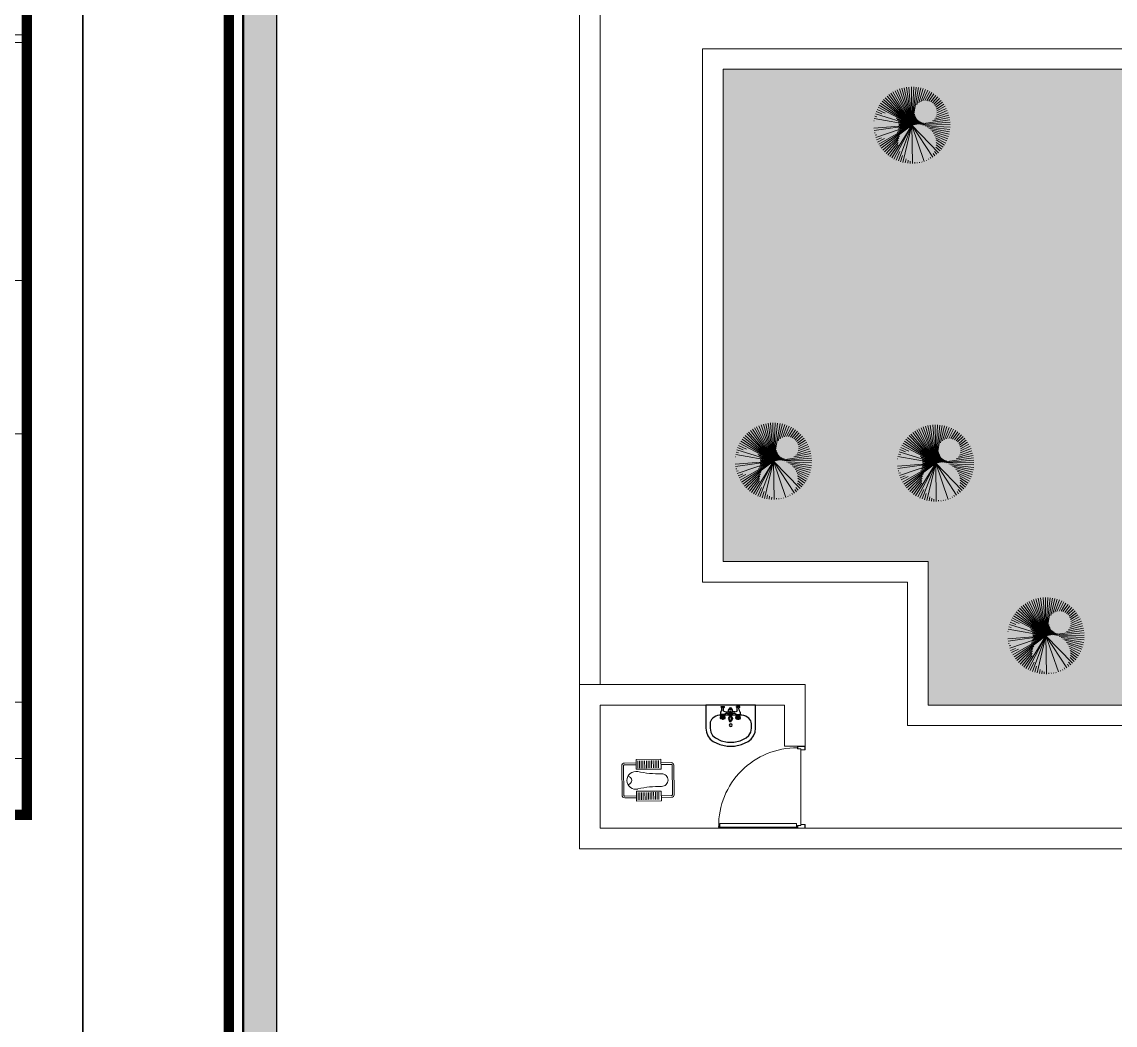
# Model space of a CAD drawing. Header units: inches. Extents: x 70 to 1974, y -315 to 363.
# Drawn here: x 99.05 to 109.71, y -195.55 to -185.77 of the extents above; entities that cross this region are included whole.
import ezdxf

# ---------------------------------------------------------------- set-up
doc = ezdxf.new("R2010")
doc.units = ezdxf.units.IN
doc.header["$MEASUREMENT"] = 0
for name, color, linetype, lineweight in [('.2', 253, 'Continuous', 5), ('1', 19, 'Continuous', 5), ('3', 244, 'Continuous', 20), ('DERAKHT', 56, 'Continuous', 9), ('LAYER1', 8, 'Continuous', 9)]:
    doc.layers.add(name, color=color, linetype=linetype, lineweight=lineweight)
doc.layers.add('7', color=7, linetype='Continuous')
doc.layers.add('fer', color=8, linetype='Continuous')

# ---------------------------------------------------------------- blocks, each defined once
blk = doc.blocks.new('k1')
at = {"true_color": 0x636466}
h = blk.add_hatch(color=251, dxfattribs=at)
h.dxf.hatch_style = 1
h.paths.add_polyline_path([(-461.085, -161.558), (-462.607, -161.558), (-462.607, -162.181), (-462.606, -162.181), (-462.606, -162.319), (-462.468, -162.319), (-462.468, -161.697), (-461.223, -161.697), (-461.223, -162.942), (-461.085, -162.942), (-461.085, -162.804)])
h.paths.add_polyline_path([(-460.393, -161.697), (-459.147, -161.697), (-459.147, -162.942), (-457.907, -162.942), (-457.907, -162.804), (-459.009, -162.804), (-459.009, -161.558), (-460.531, -161.558), (-460.531, -162.181), (-461.085, -162.181), (-461.085, -162.319), (-460.393, -162.319)])
h.paths.add_polyline_path([(-459.701, -162.319), (-459.147, -162.319), (-459.147, -162.181), (-459.839, -162.181), (-459.839, -162.804), (-461.085, -162.804), (-461.085, -162.942), (-459.701, -162.942)], flags=17)
h.paths.add_polyline_path([(-458.317, -161.697), (-457.072, -161.697), (-457.074, -162.263), (-457.004, -162.263), (-456.935, -162.263), (-456.934, -161.558), (-458.456, -161.558), (-458.456, -162.181), (-459.009, -162.181), (-459.009, -162.319), (-458.317, -162.319)])
h.paths.add_polyline_path([(-457.434, -165.015), (-453.66, -165.015), (-453.66, -164.564), (-457.434, -164.564)], flags=9)
h.paths.add_polyline_path([(-466.465, -178.781), (-469.762, -178.781), (-469.762, -178.172), (-466.465, -178.172)], flags=9)
h.paths.add_polyline_path([(-465.787, -177.119), (-468.343, -177.119), (-468.343, -176.346), (-465.787, -176.346)], flags=9)
h.paths.add_polyline_path([(-466.637, -172.259), (-468.426, -172.259), (-468.426, -171.585), (-466.637, -171.585)], flags=9)
h.paths.add_polyline_path([(-467.406, -174.793), (-469.156, -174.793), (-469.156, -174.365), (-467.406, -174.365)], flags=9)
h.paths.add_polyline_path([(-466.579, -173.49), (-469.33, -173.49), (-469.33, -173.025), (-466.579, -173.025)], flags=9)
h.paths.add_polyline_path([(-469.005, -195.618), (-468.537, -195.65), (-468.441, -195.11), (-468.909, -195.078)], flags=9)
h.paths.add_polyline_path([(-465.425, -183.209), (-468.854, -183.238), (-468.859, -182.668), (-465.43, -182.639)], flags=9)
h.paths.add_polyline_path([(-469.333, -170.528), (-465.139, -170.528), (-465.139, -170.027), (-469.333, -170.027)], flags=9)
h.paths.add_polyline_path([(-469.448, -194.832), (-468.98, -194.864), (-468.885, -194.324), (-469.353, -194.292)], flags=9)
h.paths.add_polyline_path([(-467.276, -194.857), (-468.719, -194.869), (-468.724, -194.262), (-467.281, -194.25)], flags=9)
h.paths.add_polyline_path([(-464.448, -194.845), (-465.653, -194.855), (-465.658, -194.285), (-464.453, -194.275)], flags=9)
h.paths.add_polyline_path([(-466.824, -194.816), (-465.8, -194.848), (-465.705, -194.308), (-466.728, -194.276)], flags=9)
h.paths.add_polyline_path([(-468.654, -184.454), (-467.979, -184.476), (-467.912, -184.093), (-468.587, -184.071)], flags=9)
h.paths.add_polyline_path([(-468, -184.223), (-467.911, -184.231), (-467.887, -184.09), (-467.976, -184.082)], flags=9)
h.paths.add_polyline_path([(-469.371, -184.115), (-469.307, -184.122), (-469.288, -184.012), (-469.352, -184.006)], flags=9)
h.paths.add_polyline_path([(-469.459, -184.446), (-469.356, -184.454), (-469.331, -184.31), (-469.434, -184.302)], flags=9)
h.paths.add_polyline_path([(-469.564, -184.394), (-468.642, -184.414), (-468.583, -184.073), (-469.505, -184.053)], flags=9)
h.paths.add_polyline_path([(-468.614, -183.839), (-467.939, -183.861), (-467.872, -183.478), (-468.547, -183.456)], flags=9)
h.paths.add_polyline_path([(-467.96, -183.589), (-467.871, -183.597), (-467.847, -183.457), (-467.936, -183.449)], flags=9)
h.paths.add_polyline_path([(-469.375, -183.503), (-469.311, -183.509), (-469.292, -183.4), (-469.356, -183.394)], flags=9)
h.paths.add_polyline_path([(-469.463, -183.833), (-469.36, -183.841), (-469.335, -183.698), (-469.438, -183.689)], flags=9)
h.paths.add_polyline_path([(-469.569, -183.781), (-468.647, -183.801), (-468.587, -183.46), (-469.509, -183.441)], flags=9)
h.paths.add_polyline_path([(-464.47, -193.071), (-466.41, -193.087), (-466.415, -192.487), (-464.475, -192.471)], flags=9)
h.paths.add_polyline_path([(-464.447, -179.89), (-467.444, -179.915), (-467.449, -179.322), (-464.452, -179.297)], flags=9)
h.paths.add_polyline_path([(-464.457, -175.972), (-466.684, -175.991), (-466.689, -175.398), (-464.462, -175.38)], flags=9)
h.paths.add_polyline_path([(-464.466, -178.776), (-466.548, -178.793), (-466.553, -178.186), (-464.471, -178.168)], flags=9)
h.paths.add_polyline_path([(-464.467, -174.852), (-466.289, -174.868), (-466.294, -174.275), (-464.472, -174.26)], flags=9)
h.paths.add_polyline_path([(-464.469, -173.535), (-466.471, -173.552), (-466.476, -172.975), (-464.474, -172.958)], flags=9)
h.paths.add_polyline_path([(-464.498, -172.095), (-465.535, -172.103), (-465.539, -171.676), (-464.502, -171.667)], flags=9)
h.paths.add_polyline_path([(-464.487, -190.979), (-466.521, -190.979), (-466.521, -190.484), (-464.487, -190.484)], flags=9)
h.paths.add_polyline_path([(-464.361, -186.558), (-469.835, -186.604), (-469.84, -186.027), (-464.366, -185.981)], flags=9)
h.paths.add_polyline_path([(-464.479, -192.028), (-465.421, -192.028), (-465.421, -191.448), (-464.479, -191.448)], flags=9)
h.paths.add_polyline_path([(-464.473, -195.619), (-466.413, -195.636), (-466.417, -195.111), (-464.477, -195.094)], flags=9)
h.paths.add_polyline_path([(-467.785, -195.763), (-468.37, -195.763), (-468.37, -194.968), (-467.785, -194.968)], flags=9)
h.paths.add_polyline_path([(-466.567, -185.632), (-467.581, -185.632), (-467.581, -185.165), (-466.567, -185.165)], flags=9)
h.paths.add_polyline_path([(-464.433, -185.577), (-466.211, -185.592), (-466.214, -185.194), (-464.436, -185.179)], flags=9)
h.paths.add_polyline_path([(-465.655, -185.081), (-469.009, -185.081), (-469.009, -184.609), (-465.655, -184.609)], flags=9)
h.paths.add_polyline_path([(-466.243, -184.431), (-467.91, -184.445), (-467.913, -184.085), (-466.246, -184.071)], flags=9)
h.paths.add_polyline_path([(-466.257, -183.784), (-467.535, -183.795), (-467.538, -183.396), (-466.26, -183.385)], flags=9)
h.paths.add_polyline_path([(-465.027, -184.329), (-465.448, -184.333), (-465.451, -183.978), (-465.03, -183.975)], flags=9)
h.paths.add_polyline_path([(-464.397, -183.897), (-466.05, -183.911), (-466.053, -183.556), (-464.4, -183.542)], flags=9)
h.paths.add_polyline_path([(-464.455, -185.063), (-465.647, -185.073), (-465.65, -184.685), (-464.458, -184.675)], flags=9)
h.paths.add_polyline_path([(-469.695, -185.033), (-469.026, -185.054), (-468.963, -184.701), (-469.632, -184.68)], flags=9)
h.paths.add_polyline_path([(-454.559, -188.448), (-454.609, -188.448), (-454.609, -188.3), (-454.559, -188.3)], flags=9)
h.paths.add_polyline_path([(-453.497, -188.538), (-454.55, -188.538), (-454.55, -188.141), (-453.497, -188.141)], flags=9)
h.paths.add_polyline_path([(-454.123, -187.412), (-454.172, -187.412), (-454.172, -187.264), (-454.123, -187.264)], flags=9)
h.paths.add_polyline_path([(-453.47, -187.519), (-454.105, -187.519), (-454.105, -187.094), (-453.47, -187.094)], flags=9)
h.paths.add_polyline_path([(-453.963, -180.209), (-454.012, -180.209), (-454.012, -180.061), (-453.963, -180.061)], flags=9)
h.paths.add_polyline_path([(-453.745, -181.06), (-453.794, -181.06), (-453.794, -180.912), (-453.745, -180.912)], flags=9)
h.paths.add_polyline_path([(-453.834, -182.003), (-453.884, -182.003), (-453.884, -181.855), (-453.834, -181.855)], flags=9)
h.paths.add_polyline_path([(-454.219, -183.852), (-454.268, -183.852), (-454.268, -183.704), (-454.219, -183.704)], flags=9)
h.paths.add_polyline_path([(-454.338, -184.728), (-454.387, -184.728), (-454.387, -184.58), (-454.338, -184.58)], flags=9)
h.paths.add_polyline_path([(-453.493, -186.542), (-454.175, -186.542), (-454.175, -186.117), (-453.493, -186.117)], flags=9)
h.paths.add_polyline_path([(-452.989, -187.483), (-453.545, -187.483), (-453.545, -187.14), (-452.989, -187.14)], flags=9)
h.paths.add_polyline_path([(-452.989, -186.498), (-453.545, -186.498), (-453.545, -186.156), (-452.989, -186.156)], flags=9)
h.paths.add_polyline_path([(-452.98, -184.832), (-454.348, -184.832), (-454.348, -184.383), (-452.98, -184.383)], flags=9)
h.paths.add_polyline_path([(-452.947, -184.051), (-454.226, -184.051), (-454.226, -183.507), (-452.947, -183.507)], flags=9)
h.paths.add_polyline_path([(-453.117, -182.105), (-453.809, -182.105), (-453.809, -181.68), (-453.117, -181.68)], flags=9)
h.paths.add_polyline_path([(-453.136, -181.174), (-453.742, -181.174), (-453.742, -180.729), (-453.136, -180.729)], flags=9)
h.paths.add_polyline_path([(-453.001, -180.322), (-453.938, -180.322), (-453.938, -179.872), (-453.001, -179.872)], flags=9)
h.paths.add_polyline_path([(-452.933, -173.263), (-456.203, -173.32), (-456.219, -172.388), (-452.949, -172.33)], flags=9)
h.paths.add_polyline_path([(-452.992, -185.417), (-454.046, -185.417), (-454.046, -185.149), (-452.992, -185.149)], flags=9)
h.paths.add_polyline_path([(-452.971, -185.96), (-453.9, -185.96), (-453.9, -185.69), (-452.971, -185.69)], flags=9)
h.paths.add_polyline_path([(-452.942, -190.734), (-453.686, -190.734), (-453.686, -190.43), (-452.942, -190.43)], flags=9)
h.paths.add_polyline_path([(-452.989, -188.532), (-453.545, -188.532), (-453.545, -188.19), (-452.989, -188.19)], flags=9)
h.paths.add_polyline_path([(-454.158, -186.432), (-454.208, -186.432), (-454.208, -186.285), (-454.158, -186.285)], flags=9)
h.paths.add_polyline_path([(-454.443, -190.804), (-455.494, -190.804), (-455.494, -190.392), (-454.443, -190.392)], flags=9)
h.paths.add_polyline_path([(-452.955, -190.156), (-453.705, -190.156), (-453.705, -189.834), (-452.955, -189.834)], flags=9)
h.paths.add_polyline_path([(-455.386, -190.139), (-454.579, -190.139), (-454.579, -189.861), (-455.386, -189.861)], flags=9)
h.paths.add_polyline_path([(-453.088, -175.658), (-455.011, -175.658), (-455.011, -175.326), (-453.088, -175.326)], flags=9)
h = blk.add_hatch(color=251, dxfattribs=at)
h.dxf.hatch_style = 1
h.paths.add_polyline_path([(-480.494, -162.334), (-480.494, -163.026), (-480.494, -198.947), (-480.18, -198.947), (-480.18, -162.334)])
blk.add_line((-480.178, -162.634), (-480.178, -198.949))
for points in [[(-452.366, -202.667), (-482.066, -202.667), (-482.066, -160.662), (-452.366, -160.662)], [(-482.066, -160.662), (-452.366, -160.662), (-452.366, -202.667), (-482.066, -202.667)]]:
    blk.add_lwpolyline(points, close=True)
blk.add_lwpolyline([(-480.178, -162.634), (-480.178, -198.949), (-480.495, -198.949), (-480.495, -162.319), (-480.178, -162.319)])
at = {"layer": '1', "ltscale": 0.5}
for p, q in [((-452.911, -190.833), (-452.911, -171.797)), ((-452.911, -184.669), (-452.911, -182.919)), ((-452.911, -183.229), (-456.425, -183.228)), ((-452.911, -183.302), (-456.425, -183.301)), ((-452.911, -184.669), (-452.911, -186.499)), ((-452.911, -185.623), (-456.425, -185.623)), ((-452.911, -186.499), (-452.911, -189.84)), ((-456.443, -187.118), (-452.928, -187.118)), ((-456.425, -189.737), (-452.911, -189.737)), ((-456.425, -190.285), (-452.911, -190.285)), ((-452.911, -190.833), (-456.257, -190.833)), ((-456.257, -190.833), (-452.911, -190.833))]:
    blk.add_line(p, q, dxfattribs=at)
at = {"layer": '3', "const_width": 0.1}
for points in [[(-480.641, -192.137), (-480.641, -162.319)], [(-480.641, -198.946), (-480.641, -162.319)]]:
    blk.add_lwpolyline(points, dxfattribs=at)
blk.add_lwpolyline([(-456.535, -190.833), (-452.911, -190.833), (-452.911, -171.797), (-456.535, -171.797)], close=True, dxfattribs=at)
at = {"layer": '7', "lineweight": 30}
blk.add_line((-480.506, -198.946), (-480.503, -162.319), dxfattribs=at)
blk = doc.blocks.new('DASTSHO')
at = {"layer": 'fer', "linetype": 'Continuous'}
h = blk.add_hatch(dxfattribs=at)
h.set_pattern_fill('EMPTY_FILL', color=256, scale=1000000.0, style=0)
h.set_pattern_definition([(0, (1000000, 1000000), (0, 1000000), [1e-05, -1000000])])
h.paths.add_polyline_path([(-0.3, 0), (-0.3, -0.28), (-0.297, -0.312), (-0.289, -0.342), (-0.276, -0.371), (-0.259, -0.398), (-0.237, -0.421), (-0.211, -0.44), (-0.145, -0.473), (-0.074, -0.493), (0, -0.5), (0.074, -0.493), (0.145, -0.473), (0.211, -0.44), (0.237, -0.421), (0.259, -0.398), (0.276, -0.371), (0.289, -0.342), (0.297, -0.312), (0.3, -0.28), (0.3, 0)], flags=0)
at = {"layer": 'fer', "linetype": 'ByBlock'}
for p, q in [((-0.3, 0), (-0.3, -0.28)), ((-0.27, 0), (-0.3, 0)), ((0.27, 0), (-0.27, 0)), ((0.3, 0), (0.27, 0)), ((0.3, -0.28), (0.3, 0)), ((-0.159, -0.127), (-0.181, -0.134)), ((-0.136, -0.122), (-0.159, -0.127)), ((-0.112, -0.12), (-0.136, -0.122)), ((-0.014, -0.12), (-0.112, -0.12)), ((0.112, -0.12), (0.008, -0.12)), ((0.136, -0.122), (0.112, -0.12)), ((0.159, -0.127), (0.136, -0.122)), ((0.181, -0.134), (0.159, -0.127)), ((-0.248, -0.206), (-0.25, -0.224)), ((-0.25, -0.224), (-0.25, -0.28)), ((-0.242, -0.189), (-0.248, -0.206)), ((-0.232, -0.172), (-0.242, -0.189)), ((-0.218, -0.157), (-0.232, -0.172)), ((-0.201, -0.145), (-0.218, -0.157)), ((-0.181, -0.134), (-0.201, -0.145)), ((0.201, -0.145), (0.181, -0.134)), ((0.218, -0.157), (0.201, -0.145)), ((0.232, -0.172), (0.218, -0.157)), ((0.242, -0.189), (0.232, -0.172)), ((0.248, -0.206), (0.242, -0.189)), ((0.25, -0.224), (0.248, -0.206)), ((0.25, -0.28), (0.25, -0.224))]:
    blk.add_line(p, q, dxfattribs=at)
at = {"layer": 'fer'}
for p, q in [((-0.124, -0.104), (-0.118, -0.113)), ((-0.123, -0.153), (-0.118, -0.121)), ((-0.12, -0.153), (-0.116, -0.121)), ((-0.115, -0.121), (-0.119, -0.153)), ((-0.118, -0.121), (-0.118, -0.113)), ((-0.074, -0.113), (-0.118, -0.113)), ((-0.118, -0.153), (-0.114, -0.121)), ((-0.074, -0.121), (-0.118, -0.121)), ((-0.116, -0.018), (-0.076, -0.018)), ((-0.116, -0.023), (-0.116, -0.018)), ((-0.116, -0.023), (-0.076, -0.023)), ((-0.116, -0.023), (-0.106, -0.038)), ((-0.113, -0.121), (-0.116, -0.153)), ((-0.115, -0.153), (-0.112, -0.121)), ((-0.114, -0.153), (-0.11, -0.121)), ((-0.108, -0.153), (-0.106, -0.121)), ((-0.106, -0.047), (-0.106, -0.038)), ((-0.106, -0.153), (-0.104, -0.121)), ((-0.102, -0.121), (-0.103, -0.153)), ((-0.098, -0.153), (-0.098, -0.121)), ((-0.096, -0.164), (-0.096, -0.121)), ((-0.094, -0.153), (-0.094, -0.121)), ((-0.09, -0.121), (-0.089, -0.153)), ((-0.087, -0.153), (-0.088, -0.121)), ((-0.076, -0.023), (-0.086, -0.038)), ((-0.086, -0.071), (-0.086, -0.038)), ((-0.084, -0.153), (-0.086, -0.121)), ((-0.079, -0.153), (-0.082, -0.121)), ((-0.077, -0.153), (-0.08, -0.121)), ((-0.079, -0.121), (-0.076, -0.153)), ((-0.074, -0.153), (-0.078, -0.121)), ((-0.077, -0.121), (-0.073, -0.153)), ((-0.076, -0.023), (-0.076, -0.018)), ((-0.072, -0.153), (-0.076, -0.121)), ((-0.073, -0.111), (-0.074, -0.113)), ((-0.074, -0.121), (-0.074, -0.113)), ((-0.069, -0.153), (-0.074, -0.121)), ((-0.061, -0.104), (-0.066, -0.106)), ((-0.057, -0.079), (-0.023, -0.079)), ((-0.04, -0.099), (-0.018, -0.099)), ((-0.014, -0.118), (-0.026, -0.066)), ((-0.016, -0.054), (0.01, -0.054)), ((-0.012, -0.14), (-0.012, -0.083)), ((0.005, -0.14), (0.005, -0.083)), ((0.008, -0.118), (0.02, -0.066)), ((0.034, -0.099), (0.012, -0.099)), ((0.051, -0.079), (0.017, -0.079)), ((0.055, -0.104), (0.06, -0.106)), ((0.063, -0.153), (0.068, -0.121)), ((0.066, -0.153), (0.07, -0.121)), ((0.067, -0.111), (0.068, -0.113)), ((0.071, -0.121), (0.067, -0.153)), ((0.068, -0.113), (0.112, -0.113)), ((0.068, -0.121), (0.068, -0.113)), ((0.068, -0.121), (0.112, -0.121)), ((0.068, -0.153), (0.072, -0.121)), ((0.073, -0.121), (0.069, -0.153)), ((0.07, -0.023), (0.07, -0.018)), ((0.11, -0.018), (0.07, -0.018)), ((0.07, -0.023), (0.08, -0.038)), ((0.11, -0.023), (0.07, -0.023)), ((0.071, -0.153), (0.074, -0.121)), ((0.072, -0.153), (0.075, -0.121)), ((0.077, -0.153), (0.079, -0.121)), ((0.08, -0.071), (0.08, -0.038)), ((0.08, -0.153), (0.082, -0.121)), ((0.084, -0.121), (0.083, -0.153)), ((0.088, -0.153), (0.088, -0.121)), ((0.09, -0.164), (0.09, -0.121)), ((0.092, -0.153), (0.092, -0.121)), ((0.095, -0.121), (0.096, -0.153)), ((0.099, -0.153), (0.098, -0.121)), ((0.11, -0.023), (0.1, -0.038)), ((0.1, -0.047), (0.1, -0.038)), ((0.102, -0.153), (0.1, -0.121)), ((0.107, -0.153), (0.104, -0.121)), ((0.109, -0.153), (0.105, -0.121)), ((0.106, -0.121), (0.11, -0.153)), ((0.112, -0.153), (0.108, -0.121)), ((0.108, -0.121), (0.113, -0.153)), ((0.11, -0.023), (0.11, -0.018)), ((0.114, -0.153), (0.11, -0.121)), ((0.117, -0.104), (0.112, -0.113)), ((0.112, -0.121), (0.112, -0.113)), ((0.116, -0.153), (0.112, -0.121)), ((-0.123, -0.16), (-0.123, -0.153)), ((-0.123, -0.16), (-0.123, -0.153)), ((-0.12, -0.16), (-0.12, -0.153)), ((-0.119, -0.16), (-0.119, -0.153)), ((-0.073, -0.164), (-0.119, -0.164)), ((-0.118, -0.16), (-0.118, -0.153)), ((-0.116, -0.16), (-0.116, -0.153)), ((-0.115, -0.16), (-0.115, -0.153)), ((-0.114, -0.16), (-0.114, -0.153)), ((-0.108, -0.164), (-0.108, -0.153)), ((-0.106, -0.164), (-0.106, -0.153)), ((-0.105, -0.165), (-0.105, -0.164)), ((-0.103, -0.164), (-0.103, -0.153)), ((-0.091, -0.169), (-0.101, -0.169)), ((-0.098, -0.164), (-0.098, -0.153)), ((-0.098, -0.164), (-0.098, -0.153)), ((-0.094, -0.164), (-0.094, -0.153)), ((-0.089, -0.164), (-0.089, -0.153)), ((-0.087, -0.164), (-0.087, -0.153)), ((-0.087, -0.165), (-0.087, -0.164)), ((-0.084, -0.164), (-0.084, -0.153)), ((-0.079, -0.16), (-0.079, -0.153)), ((-0.077, -0.16), (-0.077, -0.153)), ((-0.076, -0.16), (-0.076, -0.153)), ((-0.074, -0.16), (-0.074, -0.153)), ((-0.073, -0.16), (-0.073, -0.153)), ((-0.072, -0.16), (-0.072, -0.153)), ((-0.069, -0.16), (-0.069, -0.153)), ((-0.069, -0.16), (-0.069, -0.153)), ((-0.028, -0.16), (-0.013, -0.196)), ((-0.013, -0.196), (0.007, -0.196)), ((0.022, -0.16), (0.007, -0.196)), ((0.063, -0.16), (0.063, -0.153)), ((0.063, -0.16), (0.063, -0.153)), ((0.066, -0.16), (0.066, -0.153)), ((0.067, -0.16), (0.067, -0.153)), ((0.067, -0.164), (0.113, -0.164)), ((0.068, -0.16), (0.068, -0.153)), ((0.069, -0.16), (0.069, -0.153)), ((0.071, -0.16), (0.071, -0.153)), ((0.072, -0.16), (0.072, -0.153)), ((0.077, -0.164), (0.077, -0.153)), ((0.08, -0.164), (0.08, -0.153)), ((0.081, -0.165), (0.081, -0.164)), ((0.083, -0.164), (0.083, -0.153)), ((0.085, -0.169), (0.095, -0.169)), ((0.088, -0.164), (0.088, -0.153)), ((0.092, -0.164), (0.092, -0.153)), ((0.092, -0.164), (0.092, -0.153)), ((0.096, -0.164), (0.096, -0.153)), ((0.099, -0.164), (0.099, -0.153)), ((0.099, -0.165), (0.099, -0.164)), ((0.102, -0.164), (0.102, -0.153)), ((0.107, -0.16), (0.107, -0.153)), ((0.109, -0.16), (0.109, -0.153)), ((0.11, -0.16), (0.11, -0.153)), ((0.112, -0.16), (0.112, -0.153)), ((0.113, -0.16), (0.113, -0.153)), ((0.114, -0.16), (0.114, -0.153)), ((0.116, -0.16), (0.116, -0.153)), ((0.117, -0.16), (0.117, -0.153))]:
    blk.add_line(p, q, dxfattribs=at)
at = {"layer": 'fer', "linetype": 'ByBlock'}
blk.add_lwpolyline([(0, -0.224), (-0.012, -0.229), (-0.018, -0.241), (-0.012, -0.254), (0, -0.259), (0.012, -0.254), (0.018, -0.241), (0.012, -0.229)], close=True, dxfattribs=at)
blk.add_lwpolyline([(0, -0.224), (-0.012, -0.229), (-0.018, -0.241), (-0.012, -0.254), (0, -0.259), (0.012, -0.254), (0.018, -0.241), (0.012, -0.229)], close=True, dxfattribs=at)
for points in [[(-0.3, -0.28), (-0.294, -0.327), (-0.276, -0.371), (-0.248, -0.41), (-0.211, -0.44)], [(-0.25, -0.28), (-0.242, -0.326), (-0.22, -0.366), (-0.185, -0.397)], [(0.185, -0.397), (0.22, -0.366), (0.242, -0.326), (0.25, -0.28)], [(0.211, -0.44), (0.248, -0.41), (0.276, -0.371), (0.294, -0.327), (0.3, -0.28)], [(-0.211, -0.44), (-0.131, -0.478), (-0.044, -0.498), (0.044, -0.498), (0.131, -0.478), (0.211, -0.44)], [(-0.185, -0.397), (-0.115, -0.431), (-0.039, -0.448), (0.039, -0.448), (0.115, -0.431), (0.185, -0.397)]]:
    blk.add_lwpolyline(points, dxfattribs=at)
at = {"layer": 'fer'}
for centre, radius in [((-0.003, -0.041), 0.0131), ((-0.003, -0.083), 0.00838), ((-0.003, -0.041), 0.00814), ((-0.003, -0.083), 0.00638)]:
    blk.add_circle(centre, radius, dxfattribs=at)
for centre, radius, start, end in [((-0.096, -0.097), 0.0282, 140.0876, 192.9962), ((-0.156, -0.047), 0.05, 320.0876, 0), ((-0.096, -0.097), 0.0282, 60.122, 69.2491), ((-0.057, -0.029), 0.05, 240.122, 270), ((-0.04, -0.149), 0.05, 90, 130.3983), ((-0.003, -0.068), 0.0279, 117.5903, 204.3145), ((-0.003, -0.091), 0.0279, 196.9433, 246.1873), ((-0.068, -0.123), 0.0542, 317.6979, 11.2911), ((-0.016, -0.064), 0.01, 90, 186.4645), ((0.062, -0.123), 0.0542, 168.7089, 222.3021), ((-0.003, -0.091), 0.0279, 293.8127, 343.0567), ((-0.003, -0.068), 0.0279, 335.6855, 62.4097), ((0.01, -0.064), 0.01, 353.5355, 90), ((0.034, -0.149), 0.05, 49.6017, 90), ((0.051, -0.029), 0.05, 270, 299.878), ((0.09, -0.097), 0.0282, 110.7509, 119.878), ((0.15, -0.047), 0.05, 180, 219.9124), ((0.09, -0.097), 0.0282, 347.0038, 39.9124), ((-0.119, -0.16), 0.004, 180, 270), ((-0.119, -0.16), 0.004, 180, 270), ((-0.116, -0.16), 0.004, 180, 270), ((-0.115, -0.16), 0.004, 180, 270), ((-0.114, -0.16), 0.004, 180, 270), ((-0.112, -0.16), 0.004, 180, 270), ((-0.111, -0.16), 0.004, 180, 270), ((-0.11, -0.16), 0.004, 180, 270), ((-0.101, -0.165), 0.004, 180, 270), ((-0.091, -0.165), 0.004, 270, 0), ((-0.083, -0.16), 0.004, 270, 0), ((-0.081, -0.16), 0.004, 270, 0), ((-0.08, -0.16), 0.004, 270, 0), ((-0.078, -0.16), 0.004, 270, 0), ((-0.077, -0.16), 0.004, 270, 0), ((-0.076, -0.16), 0.004, 270, 0), ((-0.073, -0.16), 0.004, 270, 0), ((-0.073, -0.16), 0.004, 270, 0), ((0.025, -0.161), 0.0425, 149.7923, 221.2189), ((-0.003, -0.186), 0.005, 221.2189, 318.7811), ((-0.031, -0.161), 0.0425, 318.7811, 30.2077), ((0.067, -0.16), 0.004, 180, 270), ((0.067, -0.16), 0.004, 180, 270), ((0.07, -0.16), 0.004, 180, 270), ((0.071, -0.16), 0.004, 180, 270), ((0.072, -0.16), 0.004, 180, 270), ((0.073, -0.16), 0.004, 180, 270), ((0.075, -0.16), 0.004, 180, 270), ((0.076, -0.16), 0.004, 180, 270), ((0.085, -0.165), 0.004, 180, 270), ((0.095, -0.165), 0.004, 270, 0), ((0.103, -0.16), 0.004, 270, 0), ((0.105, -0.16), 0.004, 270, 0), ((0.106, -0.16), 0.004, 270, 0), ((0.108, -0.16), 0.004, 270, 0), ((0.109, -0.16), 0.004, 270, 0), ((0.11, -0.16), 0.004, 270, 0), ((0.112, -0.16), 0.004, 270, 0), ((0.113, -0.16), 0.004, 270, 0)]:
    blk.add_arc(centre, radius, start, end, dxfattribs=at)
blk = doc.blocks.new('DR100K')
at = {"color": 0}
blk.add_line((-0.046, -0.052), (-0.954, -0.052), dxfattribs=at)
at = {"color": 0, "linetype": 'Continuous'}
for p, q in [((-0.059, -0.573), (-0.059, -0.107)), ((-0.059, -0.107), (-0.02, -0.107)), ((-0.019, -0.107), (-0.019, -0.092)), ((-0.019, -0.092), (-0.011, -0.092)), ((-0.011, -0.092), (-0.011, -0.573)), ((-0.059, -1.039), (-0.059, -0.573)), ((-0.011, -0.573), (-0.011, -1.054)), ((-0.02, -1.039), (-0.059, -1.039)), ((-0.019, -1.054), (-0.019, -1.039)), ((-0.011, -1.054), (-0.019, -1.054))]:
    blk.add_line(p, q, dxfattribs=at)
for points in [[(-0.954, -0.052), (-0.954, 0), (-1, 0), (-1, -0.092), (-0.966, -0.092), (-0.966, -0.052)], [(-0.046, -0.052), (-0.046, 0), (0, 0), (0, -0.092), (-0.034, -0.092), (-0.034, -0.052)], [(-0.956, -0.051), (-0.956, -0.002), (-0.998, -0.002), (-0.998, -0.09), (-0.968, -0.09), (-0.968, -0.051)], [(-0.044, -0.051), (-0.044, -0.002), (-0.002, -0.002), (-0.002, -0.09), (-0.032, -0.09), (-0.032, -0.051)]]:
    blk.add_lwpolyline(points, close=True, dxfattribs=at)
blk.add_arc((-0.029, -0.103), 0.951, 179.3821, 270.6161, dxfattribs=at)
blk = doc.blocks.new('KHALAF')
at = {"layer": 'LAYER1', "linetype": 'Continuous'}
for p, q in [((-0.462, -0.185), (-0.378, -0.185)), ((-0.462, -0.205), (-0.378, -0.205)), ((-0.462, -0.225), (-0.378, -0.225)), ((-0.462, -0.245), (-0.378, -0.245)), ((-0.013, -0.185), (-0.097, -0.185)), ((-0.013, -0.205), (-0.097, -0.205)), ((-0.013, -0.225), (-0.097, -0.225)), ((-0.013, -0.245), (-0.097, -0.245)), ((-0.462, -0.265), (-0.378, -0.265)), ((-0.462, -0.285), (-0.378, -0.285)), ((-0.462, -0.305), (-0.378, -0.305)), ((-0.462, -0.325), (-0.378, -0.325)), ((-0.462, -0.345), (-0.378, -0.345)), ((-0.462, -0.365), (-0.378, -0.365)), ((-0.013, -0.265), (-0.097, -0.265)), ((-0.013, -0.285), (-0.097, -0.285)), ((-0.013, -0.305), (-0.097, -0.305)), ((-0.013, -0.325), (-0.097, -0.325)), ((-0.013, -0.345), (-0.097, -0.345)), ((-0.013, -0.365), (-0.097, -0.365)), ((-0.462, -0.385), (-0.378, -0.385)), ((-0.462, -0.405), (-0.378, -0.405)), ((-0.462, -0.425), (-0.378, -0.425)), ((-0.013, -0.385), (-0.097, -0.385)), ((-0.013, -0.405), (-0.097, -0.405)), ((-0.013, -0.425), (-0.097, -0.425))]:
    blk.add_line(p, q, dxfattribs=at)
for points in [[(-0.438, -0.168), (-0.438, -0.031, -0.414214), (-0.408, -0.001), (-0.068, -0.001, -0.414214), (-0.038, -0.031), (-0.038, -0.168, -0.414214)], [(-0.418, -0.168), (-0.418, -0.031, -0.414214), (-0.408, -0.021), (-0.068, -0.021, -0.414214), (-0.058, -0.031), (-0.058, -0.168, -0.414214)], [(-0.038, -0.453), (-0.038, -0.571, -0.414214), (-0.068, -0.601), (-0.408, -0.601, -0.414214), (-0.438, -0.571), (-0.438, -0.453)], [(-0.058, -0.453), (-0.058, -0.571, -0.414214), (-0.068, -0.581), (-0.408, -0.581, -0.414214), (-0.418, -0.571)], [(-0.418, -0.571), (-0.418, -0.453, -0.414214)]]:
    blk.add_lwpolyline(points, format="xyb", dxfattribs=at)
for points in [[(-0.477, -0.168), (-0.477, -0.453), (-0.364, -0.453), (-0.364, -0.168)], [(0.002, -0.168), (0.002, -0.453), (-0.111, -0.453), (-0.111, -0.168)]]:
    blk.add_lwpolyline(points, close=True, dxfattribs=at)
for centre, radius, start, end in [((-0.238, -0.162), 0.103, 90, 192.2454), ((-0.238, -0.065), 0.0484, 186.9447, 353.0553), ((-0.238, -0.162), 0.103, 347.7546, 90), ((-1.509, -0.438), 1.199, 359.0688, 12.2454), ((1.034, -0.438), 1.199, 167.7546, 180.9312), ((-0.238, -0.459), 0.0733, 179.0688, 270), ((-0.238, -0.459), 0.0733, 270, 0.9312)]:
    blk.add_arc(centre, radius, start, end, dxfattribs=at)
blk = doc.blocks.new('DERAKHT')
at = {"layer": 'DERAKHT', "color": 62}
for p, q in [((-0.697, 1.18), (-1.281, 2.161)), ((-0.694, 1.362), (-1.143, 2.238)), ((-0.655, 1.514), (-1, 2.305)), ((-0.592, 1.644), (-0.853, 2.364)), ((-0.51, 1.754), (-0.704, 2.413)), ((-0.413, 1.844), (-0.551, 2.452)), ((-0.304, 1.914), (-0.396, 2.482)), ((-0.187, 1.963), (-0.239, 2.502)), ((-0.064, 1.991), (-0.082, 2.513)), ((0.061, 1.998), (0.076, 2.513)), ((0.185, 1.984), (0.233, 2.504)), ((0.306, 1.948), (0.39, 2.484)), ((0.42, 1.893), (0.545, 2.455)), ((0.525, 1.817), (0.698, 2.416)), ((0.617, 1.721), (0.848, 2.368)), ((0.692, 1.607), (0.995, 2.31)), ((0.748, 1.473), (1.138, 2.243)), ((0.777, 1.319), (1.276, 2.167)), ((0.003, 0.003), (-1.985, 1.537)), ((0.003, 0.003), (-1.885, 1.659)), ((0.003, 0.003), (-1.777, 1.774)), ((0.003, 0.003), (-1.662, 1.883)), ((0.003, 0.003), (-1.541, 1.983)), ((0.003, 0.003), (-1.414, 2.076)), ((0.282, 0.365), (1.537, 1.991)), ((0.39, 0.444), (1.659, 1.891)), ((0.512, 0.515), (1.774, 1.783)), ((0.646, 0.573), (1.883, 1.668)), ((0.77, 1.137), (1.409, 2.083)), ((0.789, 0.616), (1.983, 1.547)), ((0.003, 0.003), (-2.362, 0.848)), ((0.003, 0.003), (-2.304, 0.995)), ((0.003, 0.003), (-2.237, 1.138)), ((0.003, 0.003), (-2.162, 1.276)), ((0.003, 0.003), (-2.078, 1.409)), ((0.938, 0.642), (2.076, 1.419)), ((1.091, 0.65), (2.161, 1.286)), ((1.244, 0.639), (2.238, 1.148)), ((1.395, 0.609), (2.305, 1.006)), ((1.542, 0.561), (2.364, 0.859)), ((0.003, 0.003), (-2.507, 0.076)), ((0.003, 0.003), (-2.507, -0.082)), ((0.003, 0.003), (-2.498, 0.233)), ((0.003, 0.003), (-2.497, -0.239)), ((0.003, 0.003), (-2.478, 0.39)), ((0.003, 0.003), (-2.477, -0.396)), ((0.003, 0.003), (-2.449, 0.545)), ((0.003, 0.003), (-2.447, -0.551)), ((0.003, 0.003), (-2.41, 0.698)), ((0.003, 0.003), (-2.407, -0.704)), ((0.003, 0.003), (-2.232, -1.143)), ((0.003, 0.003), (-2.071, -1.414)), ((0.003, 0.003), (-1.653, -1.885)), ((0.003, 0.003), (-1.532, -1.985)), ((0.003, 0.003), (-1.132, -2.237)), ((0.003, 0.003), (-1.056, -0.381)), ((0.003, 0.003), (-0.939, -0.407)), ((0.003, 0.003), (-0.79, -0.468)), ((0.003, 0.003), (-0.692, -2.41)), ((0.003, 0.003), (-0.685, -0.533)), ((0.003, 0.003), (-0.641, -0.568)), ((0.003, 0.003), (-0.601, -0.603)), ((0.003, 0.003), (-0.539, -2.449)), ((0.003, 0.003), (-0.492, -0.729)), ((0.003, 0.003), (-0.458, -0.781)), ((0.003, 0.003), (-0.392, -0.916)), ((0.003, 0.003), (-0.384, -2.478)), ((0.003, 0.003), (-0.381, 0.649)), ((0.003, 0.003), (-0.361, -1.017)), ((0.003, 0.003), (-0.304, 0.602)), ((0.003, 0.003), (-0.246, 0.575)), ((0.003, 0.003), (-0.198, 0.557)), ((0.003, 0.003), (-0.156, 0.544)), ((0.003, 0.003), (-0.117, 0.534)), ((0.003, 0.003), (-0.082, 0.528)), ((0.003, 0.003), (-0.048, 0.523)), ((0.003, 0.003), (-0.015, 0.52)), ((0.003, 0.003), (0.424, 0.625)), ((0.003, 0.003), (0.344, 0.583)), ((0.003, 0.003), (0.285, 0.56)), ((0.003, 0.003), (0.236, 0.544)), ((0.003, 0.003), (0.193, 0.534)), ((0.003, 0.003), (0.154, 0.527)), ((0.003, 0.003), (0.118, 0.522)), ((0.003, 0.003), (0.083, 0.519)), ((0.003, 0.003), (0.018, 0.518)), ((0.003, 0.003), (0.05, 0.518)), ((0.003, 0.003), (2.455, -0.539)), ((0.003, 0.003), (0.557, -2.447)), ((0.003, 0.003), (0.709, -2.407)), ((0.003, 0.003), (1.006, -2.299)), ((0.003, 0.003), (1.286, -2.156)), ((0.003, 0.003), (1.783, -1.769)), ((0.003, 0.003), (2.243, -1.132)), ((0.003, 0.003), (2.513, -0.07)), ((1.683, 0.495), (2.413, 0.709)), ((1.814, 0.412), (2.452, 0.557)), ((1.935, 0.314), (2.482, 0.402)), ((2.042, 0.201), (2.502, 0.245)), ((2.134, 0.075), (2.513, 0.088)), ((-1.812, -0.655), (-2.358, -0.853)), ((2.27, -0.206), (2.504, -0.227)), ((2.31, -0.357), (2.484, -0.384)), ((2.334, -0.668), (2.416, -0.692)), ((-1.937, -0.842), (-2.299, -1)), ((-2.024, -1.203), (-2.156, -1.281)), ((-0.095, -1.054), (-0.227, -2.498)), ((-0.032, -1.193), (-0.07, -2.507)), ((0.048, -1.323), (0.088, -2.507)), ((2.062, -1.389), (2.083, -1.404)), ((2.151, -1.261), (2.167, -1.27)), ((2.28, -0.976), (2.31, -0.989)), ((2.316, -0.824), (2.368, -0.842)), ((-1.964, -1.53), (-1.978, -1.541)), ((-1.376, -2.036), (-1.404, -2.078)), ((-1.209, -2.058), (-1.27, -2.162)), ((-0.855, -1.993), (-0.989, -2.304)), ((-0.673, -1.889), (-0.842, -2.362)), ((0.143, -1.444), (0.245, -2.497)), ((0.253, -1.553), (0.402, -2.477)), ((0.652, -1.788), (0.859, -2.358)), ((0.956, -1.856), (1.148, -2.232)), ((1.267, -1.848), (1.419, -2.071)), ((1.42, -1.815), (1.547, -1.978)), ((1.568, -1.764), (1.668, -1.877)), ((1.838, -1.607), (1.891, -1.653)), ((1.957, -1.505), (1.991, -1.532))]:
    blk.add_line(p, q, dxfattribs=at)
blk = doc.blocks.new('BID')
at = {"layer": 'DERAKHT'}
blk.add_blockref('DERAKHT', (-0.003, -0.003), dxfattribs=at)

msp = doc.modelspace()

# ---------------------------------------------------------------- hatches: boundary and pattern name
at = {"layer": '.2'}
h = msp.add_hatch(dxfattribs=at)
h.set_pattern_fill('GRASS', color=62, scale=0.072, angle=-89.2655)
h.paths.add_polyline_path([(114.20642, -188.22896), (111.08494, -188.22896), (111.08494, -186.22896), (105.88442, -186.22896), (105.88442, -191.02896), (107.88442, -191.02896), (107.88442, -192.42896), (114.2043, -192.42896)])
h.paths.add_polyline_path([(120.75442, -188.22896), (118.63624, -188.22896), (118.63624, -191.08152), (117.00369, -191.08152), (117.00369, -192.79437), (120.75442, -192.79437)])

# ---------------------------------------------------------------- linework, layer by layer
at = {"layer": 'LAYER1', "linetype": 'ByBlock'}
for p, q in [((104.48442, -183.82896), (104.48442, -193.82896)), ((104.68442, -183.82896), (104.68442, -192.22896)), ((104.48442, -192.22896), (106.68442, -192.22896)), ((106.68442, -192.22896), (106.68442, -192.82896)), ((104.68442, -192.42896), (104.68442, -193.62896)), ((104.68442, -192.42896), (106.48442, -192.42896)), ((106.48442, -192.42896), (106.48442, -192.82896)), ((106.48442, -192.82896), (106.68442, -192.82896)), ((104.68442, -193.62896), (115.60369, -193.62896)), ((104.48442, -193.82896), (115.60369, -193.82896))]:
    msp.add_line(p, q, dxfattribs=at)
for points in [[(114.40652, -188.02896), (111.28494, -188.02896), (111.28494, -186.02896), (105.68442, -186.02896), (105.68442, -191.22896), (107.68442, -191.22896), (107.68442, -192.62896), (114.4042, -192.62896)], [(114.20642, -188.22896), (111.08494, -188.22896), (111.08494, -186.22896), (105.88442, -186.22896), (105.88442, -191.02896), (107.88442, -191.02896), (107.88442, -192.42896), (114.2043, -192.42896)]]:
    msp.add_lwpolyline(points, close=True, dxfattribs=at)

# ---------------------------------------------------------------- block references
for p in [(552.00553, -2.66445), (581.70553, -2.66445)]:
    msp.add_blockref('k1', p)
at = {"layer": '1', "xscale": 0.8059164504111322, "yscale": 0.8059164504111322, "zscale": 0.8059164504111322}
msp.add_blockref('DASTSHO', (105.95881, -192.42896), dxfattribs=at)
at = {"layer": 'DERAKHT', "color": 62, "xscale": 0.148612037099819, "yscale": 0.148612037099819, "zscale": 0.148612037099819, "rotation": 315.7345010974498}
for p in [(107.72613, -186.77406), (106.37549, -190.04988), (107.95767, -190.06915), (109.03369, -191.75227)]:
    msp.add_blockref('BID', p, dxfattribs=at)
at = {"layer": 'LAYER1', "linetype": 'ByBlock', "xscale": 0.800000000000012, "yscale": 0.800000000000012, "zscale": 0.800000000000012, "rotation": 269.9999999995705}
msp.add_blockref('DR100K', (106.68442, -193.62896), dxfattribs=at)
at = {"layer": 'LAYER1', "xscale": 0.8460000000000035, "yscale": 0.8460000000000035, "zscale": 0.8460000000000035, "rotation": 90.60155419617578}
msp.add_blockref('KHALAF', (104.89472, -192.96224), dxfattribs=at)

doc.saveas('drawing.dxf')
